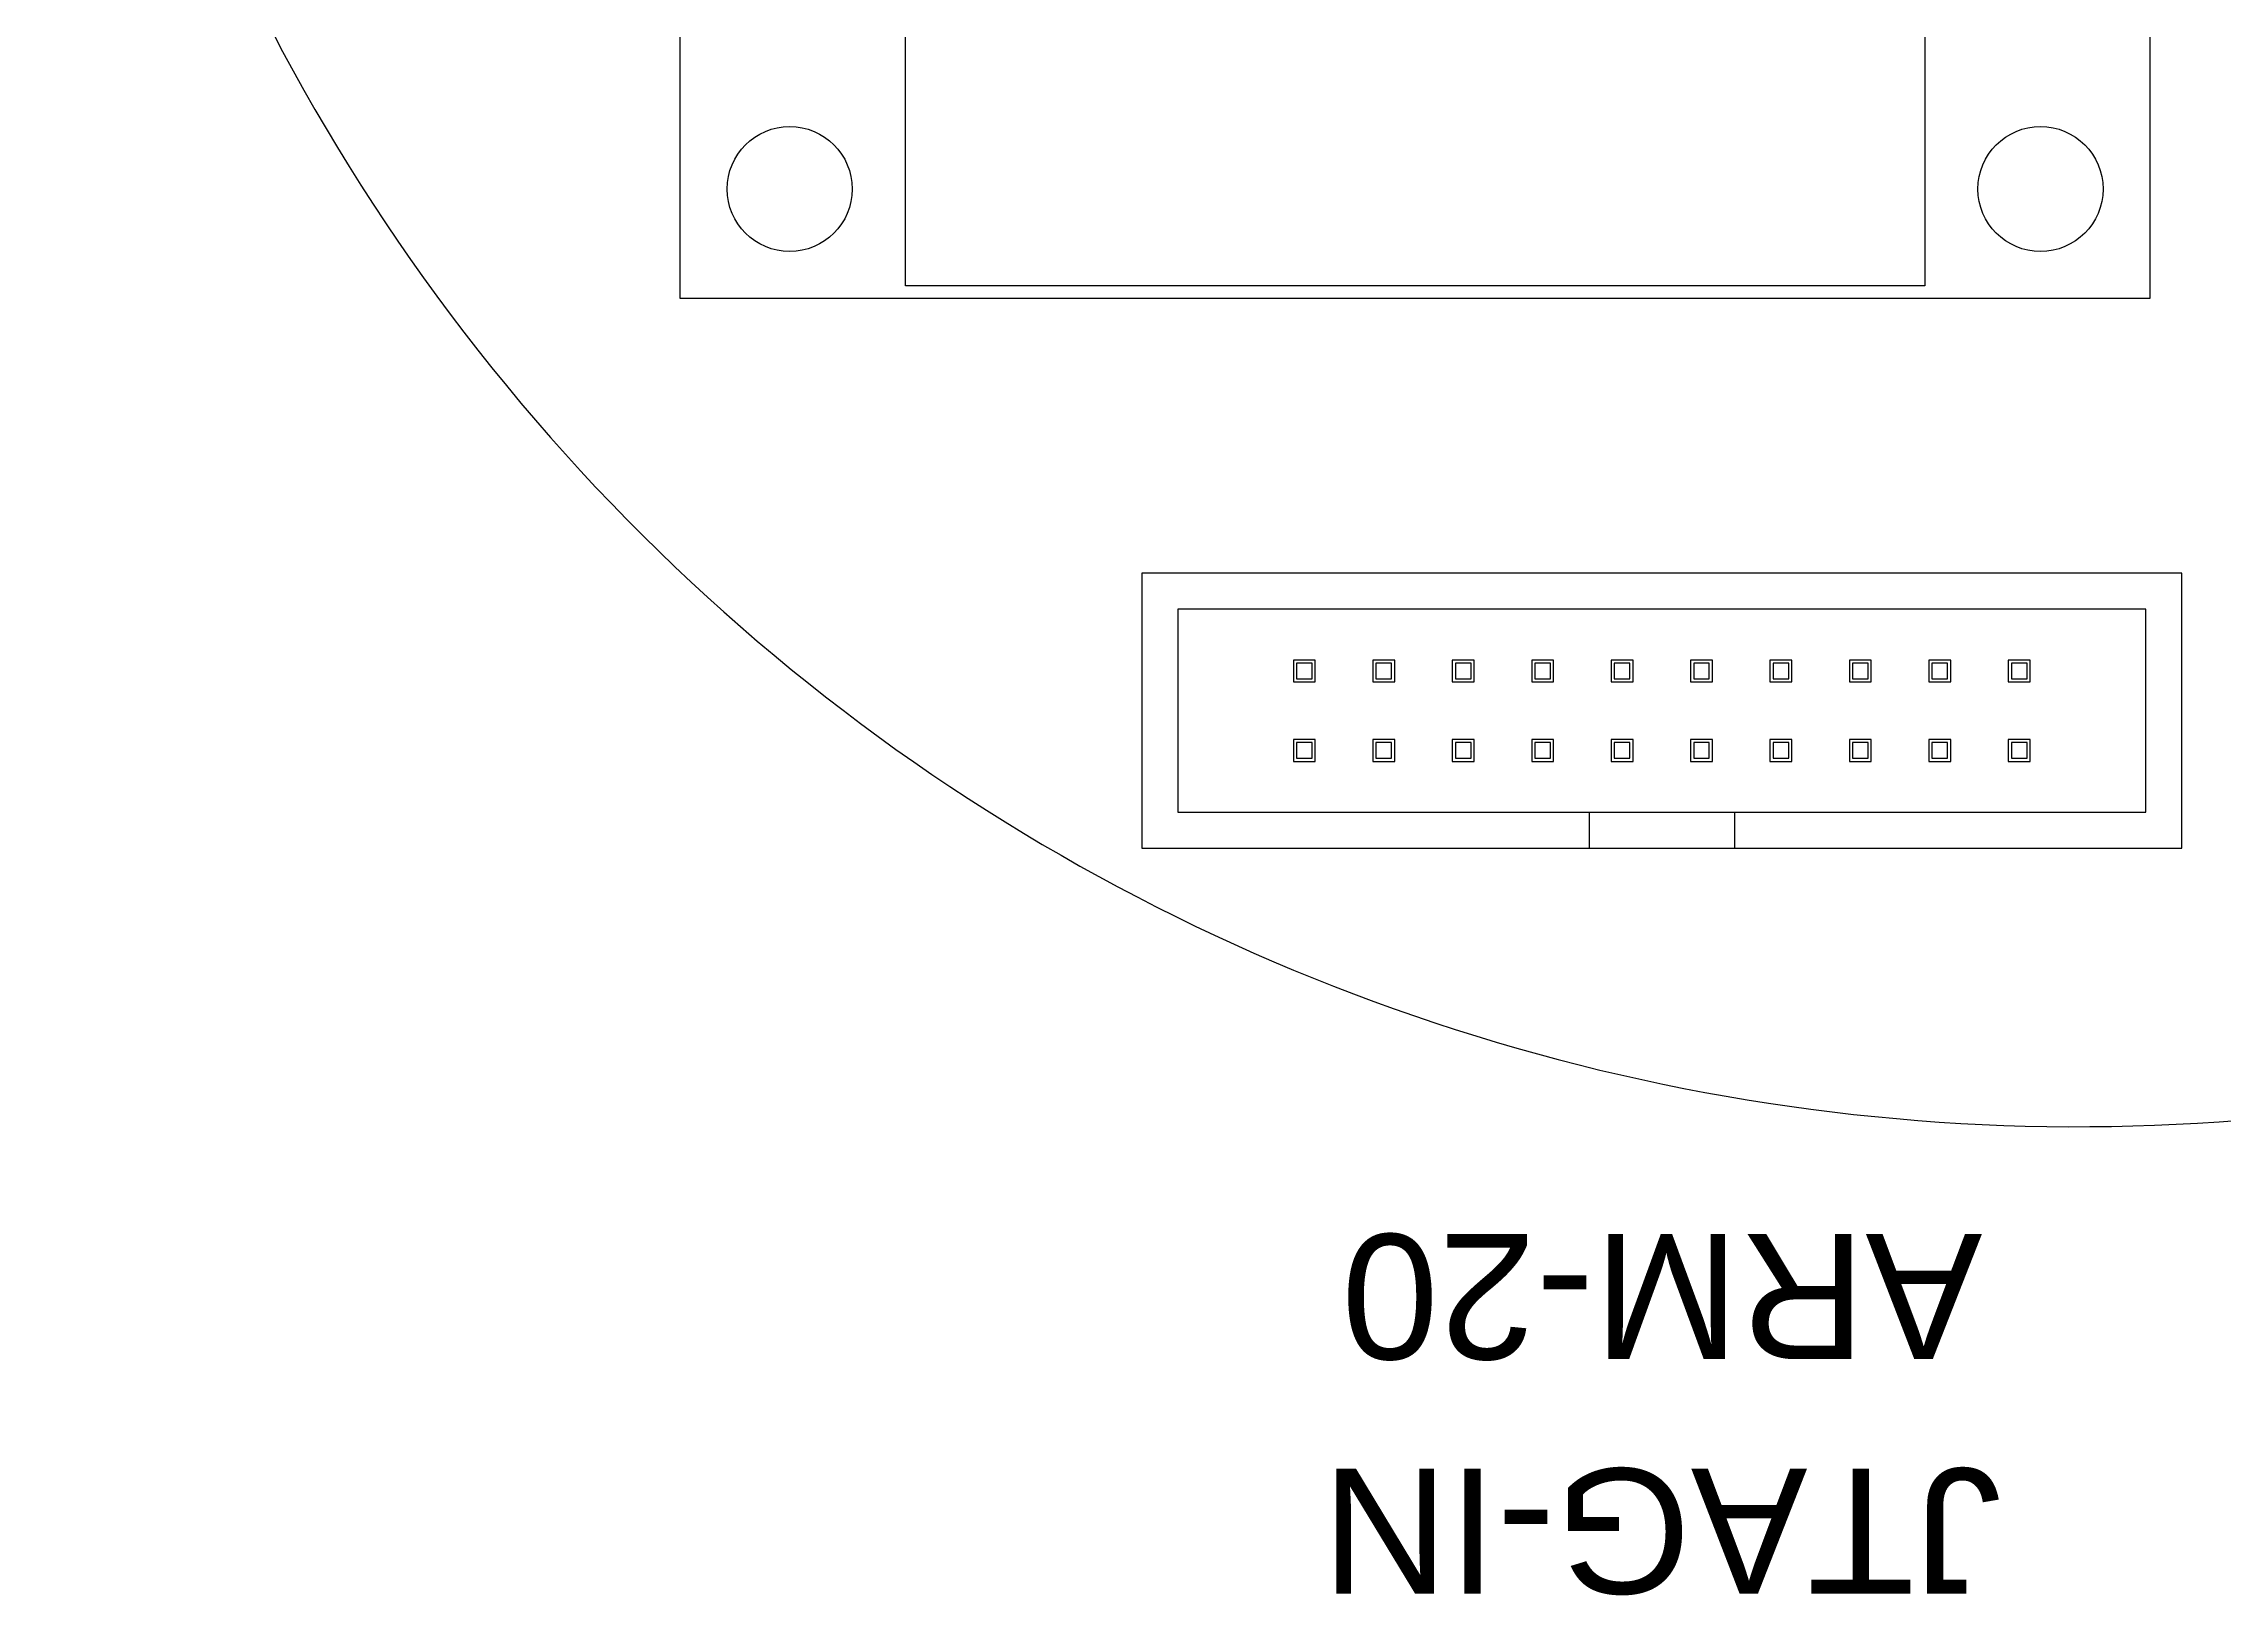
# Model space of a CAD drawing. Header units: millimetres. Extents: x -305 to 613, y 14 to 241.
# Drawn here: x -300.3 to -230.5, y 47.3 to 97 of the extents above; entities that cross this region are included whole.
import ezdxf

# ---------------------------------------------------------------- set-up
doc = ezdxf.new("R2010")
doc.units = ezdxf.units.MM
doc.header["$MEASUREMENT"] = 0
doc.layers.add('BOARD', color=4, linetype='Continuous', lineweight=30)
doc.layers.add('TOP_SILK', color=6, linetype='Continuous')
doc.styles.get("Standard").update_dxf_attribs({"font": 'DroidSansMono.ttf'})

# ---------------------------------------------------------------- blocks, each defined once
blk = doc.blocks.new('PCB-OUTLINE')
at = {"linetype": 'Continuous'}
blk.add_arc((0, 0), 65, 331.69506, 208.30494, dxfattribs=at)
blk = doc.blocks.new('LCD-NEWHAVEN-4X20')
at = {"linetype": 'Continuous'}
for points in [[(0, 0), (0, 47), (77, 47), (77, 0)], [(0.4, 7.2), (0.4, 39.8), (76.6, 39.8), (76.6, 7.2)]]:
    blk.add_lwpolyline(points, close=True, dxfattribs=at)
for centre in [(73.5, 43.5), (73.5, 3.5)]:
    blk.add_circle(centre, 2, dxfattribs=at)
blk = doc.blocks.new('BOX-HEADER-2x10-FRONT')
at = {"linetype": 'Continuous'}
for p, q in [((14.31, 1.15), (14.31, 0)), ((18.95, 1.15), (18.95, 0))]:
    blk.add_line(p, q, dxfattribs=at)
for points in [[(0, 8.8), (0, 0), (33.26, 0), (33.26, 8.8)], [(1.15, 7.65), (1.15, 1.15), (32.11, 1.15), (32.11, 7.65)], [(4.85, 6.02), (4.85, 5.32), (5.55, 5.32), (5.55, 6.02)], [(4.95, 5.92), (4.95, 5.42), (5.45, 5.42), (5.45, 5.92)], [(7.39, 6.02), (7.39, 5.32), (8.09, 5.32), (8.09, 6.02)], [(7.49, 5.92), (7.49, 5.42), (7.99, 5.42), (7.99, 5.92)], [(9.93, 6.02), (9.93, 5.32), (10.63, 5.32), (10.63, 6.02)], [(10.03, 5.92), (10.03, 5.42), (10.53, 5.42), (10.53, 5.92)], [(12.47, 6.02), (12.47, 5.32), (13.17, 5.32), (13.17, 6.02)], [(12.57, 5.92), (12.57, 5.42), (13.07, 5.42), (13.07, 5.92)], [(15.01, 6.02), (15.01, 5.32), (15.71, 5.32), (15.71, 6.02)], [(15.11, 5.92), (15.11, 5.42), (15.61, 5.42), (15.61, 5.92)], [(17.55, 6.02), (17.55, 5.32), (18.25, 5.32), (18.25, 6.02)], [(17.65, 5.92), (17.65, 5.42), (18.15, 5.42), (18.15, 5.92)], [(20.09, 6.02), (20.09, 5.32), (20.79, 5.32), (20.79, 6.02)], [(20.19, 5.92), (20.19, 5.42), (20.69, 5.42), (20.69, 5.92)], [(22.63, 6.02), (22.63, 5.32), (23.33, 5.32), (23.33, 6.02)], [(22.73, 5.92), (22.73, 5.42), (23.23, 5.42), (23.23, 5.92)], [(25.17, 6.02), (25.17, 5.32), (25.87, 5.32), (25.87, 6.02)], [(25.27, 5.92), (25.27, 5.42), (25.77, 5.42), (25.77, 5.92)], [(27.71, 6.02), (27.71, 5.32), (28.41, 5.32), (28.41, 6.02)], [(27.81, 5.92), (27.81, 5.42), (28.31, 5.42), (28.31, 5.92)], [(4.85, 3.48), (4.85, 2.78), (5.55, 2.78), (5.55, 3.48)], [(4.95, 3.38), (4.95, 2.88), (5.45, 2.88), (5.45, 3.38)], [(7.39, 3.48), (7.39, 2.78), (8.09, 2.78), (8.09, 3.48)], [(7.49, 3.38), (7.49, 2.88), (7.99, 2.88), (7.99, 3.38)], [(9.93, 3.48), (9.93, 2.78), (10.63, 2.78), (10.63, 3.48)], [(10.03, 3.38), (10.03, 2.88), (10.53, 2.88), (10.53, 3.38)], [(12.47, 3.48), (12.47, 2.78), (13.17, 2.78), (13.17, 3.48)], [(12.57, 3.38), (12.57, 2.88), (13.07, 2.88), (13.07, 3.38)], [(15.01, 3.48), (15.01, 2.78), (15.71, 2.78), (15.71, 3.48)], [(15.11, 3.38), (15.11, 2.88), (15.61, 2.88), (15.61, 3.38)], [(17.55, 3.48), (17.55, 2.78), (18.25, 2.78), (18.25, 3.48)], [(17.65, 3.38), (17.65, 2.88), (18.15, 2.88), (18.15, 3.38)], [(20.09, 3.48), (20.09, 2.78), (20.79, 2.78), (20.79, 3.48)], [(20.19, 3.38), (20.19, 2.88), (20.69, 2.88), (20.69, 3.38)], [(22.63, 3.48), (22.63, 2.78), (23.33, 2.78), (23.33, 3.48)], [(22.73, 3.38), (22.73, 2.88), (23.23, 2.88), (23.23, 3.38)], [(25.17, 3.48), (25.17, 2.78), (25.87, 2.78), (25.87, 3.48)], [(25.27, 3.38), (25.27, 2.88), (25.77, 2.88), (25.77, 3.38)], [(27.71, 3.48), (27.71, 2.78), (28.41, 2.78), (28.41, 3.48)], [(27.81, 3.38), (27.81, 2.88), (28.31, 2.88), (28.31, 3.38)]]:
    blk.add_lwpolyline(points, close=True, dxfattribs=at)

msp = doc.modelspace()

# ---------------------------------------------------------------- block references
at = {"linetype": 'Continuous'}
for name, p, rotation in [('LCD-NEWHAVEN-4X20', (-279.909, 165.848), 270), ('BOX-HEADER-2x10-FRONT', (-265.15, 71.255), 359.9999999999999)]:
    msp.add_blockref(name, p, dxfattribs=dict(at, rotation=rotation))
at = {"layer": 'BOARD', "linetype": 'Continuous', "rotation": 89.99999999999999}
msp.add_blockref('PCB-OUTLINE', (-235.268, 127.348), dxfattribs=at)

# ---------------------------------------------------------------- texts
at = {"layer": 'TOP_SILK', "linetype": 'Continuous', "char_height": 0.2, "width": 20.91329, "attachment_point": 5, "rotation": 180}
for s, insert in [('{\\fArial|b0|i0|c0|p0;\\H20x;ARM-20}', (-248.52, 56.935)), ('{\\fArial|b0|i0|c0|p0;\\H20x;JTAG-IN}', (-248.52, 49.435))]:
    msp.add_mtext(s, dxfattribs=dict(at, insert=insert))

doc.saveas('drawing.dxf')
